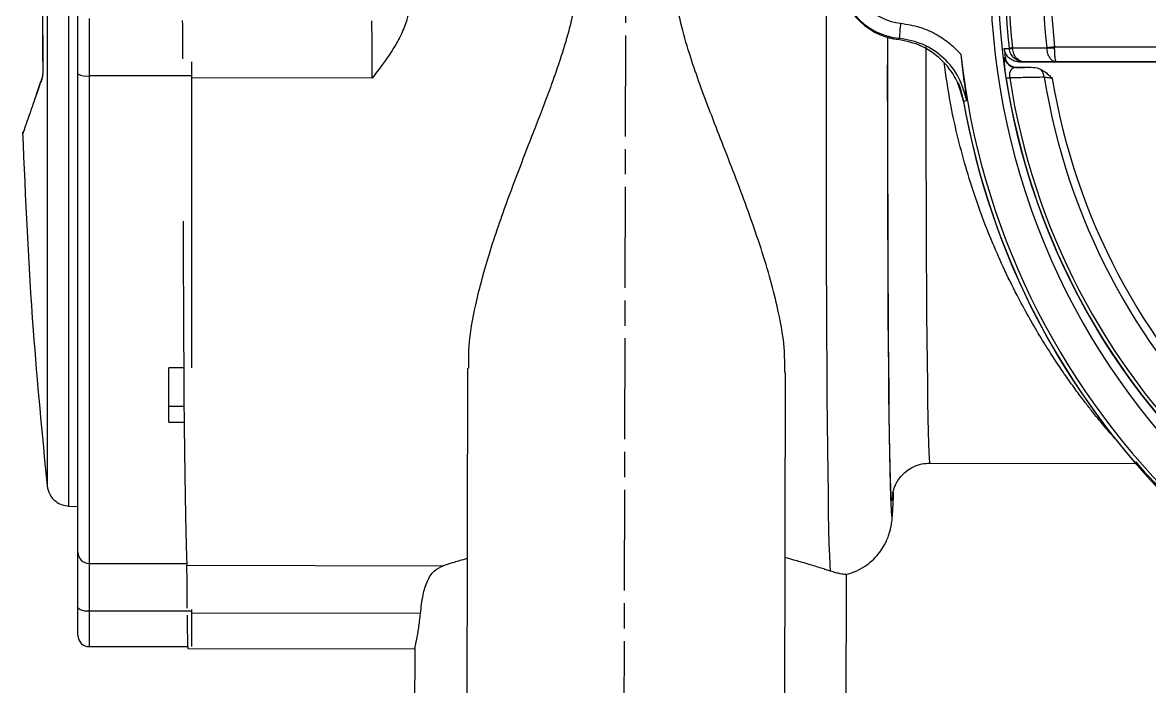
# Model space of a CAD drawing. Header units: millimetres. Extents: x 2448 to 4397, y 790 to 2168.
# Drawn here: x 2794.4 to 2928.4, y 1862.5 to 1941.4 of the extents above; entities that cross this region are included whole.
import ezdxf

# ---------------------------------------------------------------- set-up
doc = ezdxf.new("R2010")
doc.units = ezdxf.units.MM
doc.linetypes.add('AM_ISO08W050', pattern=[18, 12, -1.5, 3, -1.5])
doc.layers.add('AM_7', color=4, linetype='AM_ISO08W050', lineweight=25)

msp = doc.modelspace()

# ---------------------------------------------------------------- linework, layer by layer
at = {"color": 7, "linetype": 'Continuous', "lineweight": 25}
for p, q in [((2799.92, 2011.976), (2799.92, 1883.929)), ((2796.825, 1960.225), (2796.825, 1936.825)), ((2797.376, 1947.952), (2797.376, 1886.341)), ((2801.033, 1935.313), (2801.033, 1943.15)), ((2802.383, 1941.886), (2802.383, 1935.071)), ((2911.169, 1938.351), (2911.757, 1938.349)), ((2911.757, 1938.349), (2911.755, 1938.365)), ((2912.162, 1938.411), (2912.167, 1938.349)), ((2916.25, 1938.404), (2916.247, 1938.44)), ((2917.166, 1938.548), (2962.786, 1938.548)), ((2917.166, 1938.548), (2917.169, 1938.404)), ((2814.533, 1936.757), (2814.533, 1935.071)), ((2912.96, 1936.748), (2962.913, 1936.748)), ((2913.536, 1936.748), (2912.96, 1936.748)), ((2917.365, 1936.748), (2913.536, 1936.748)), ((2962.804, 1936.748), (2917.365, 1936.748)), ((2801.033, 1878.442), (2801.033, 1935.313)), ((2814.533, 1935.071), (2802.383, 1935.071)), ((2802.383, 1935.071), (2802.383, 1877.114)), ((2814.533, 1935.071), (2814.533, 1900.391)), ((2912.633, 1936.109), (2914.383, 1936.109)), ((2836.028, 1934.813), (2814.533, 1934.859)), ((2813.62, 1900.391), (2811.833, 1900.391)), ((2811.833, 1893.897), (2811.833, 1900.391)), ((2847.37, 1900.349), (2847.282, 1858.92)), ((2885.082, 1858.839), (2885.169, 1899.835)), ((2811.833, 1895.797), (2813.654, 1895.797)), ((2811.833, 1893.897), (2813.671, 1893.897)), ((2902.331, 1889.053), (2926.804, 1889.001)), ((2926.821, 1889.178), (2926.747, 1889.078)), ((2926.747, 1889.078), (2926.833, 1889.164)), ((2799.92, 1883.929), (2801.033, 1883.871)), ((2801.033, 1871.898), (2801.033, 1878.442)), ((2802.383, 1877.114), (2802.383, 1871.424)), ((2802.383, 1877.114), (2813.971, 1877.114)), ((2813.981, 1876.904), (2844.449, 1876.839)), ((2892.368, 1858.824), (2892.404, 1875.804)), ((2801.033, 1868.572), (2801.033, 1871.898)), ((2814.533, 1871.424), (2802.383, 1871.424)), ((2802.383, 1871.424), (2802.383, 1867.222)), ((2814.533, 1871.632), (2814.533, 1871.424)), ((2814.533, 1871.424), (2814.533, 1867.222)), ((2841.763, 1871.154), (2814.533, 1871.212)), ((2802.383, 1867.222), (2814.072, 1867.222)), ((2814.088, 1867.012), (2841.087, 1866.954)), ((2841.085, 1866.991), (2841.068, 1858.934))]:
    msp.add_line(p, q, dxfattribs=at)
at = {"color": 7, "linetype": 'Continuous', "lineweight": 25, "flags": 128}
for points in [[(2890.51, 1876.2), (2890.465, 1876.98), (2890.421, 1878.069), (2890.379, 1879.462), (2890.339, 1881.154), (2890.3, 1883.136), (2890.263, 1885.399), (2890.228, 1887.935), (2890.196, 1890.732), (2890.166, 1893.777), (2890.139, 1897.058), (2890.114, 1900.56), (2890.093, 1904.268), (2890.074, 1908.165), (2890.058, 1912.234), (2890.045, 1916.458), (2890.035, 1920.819), (2890.029, 1925.296), (2890.025, 1929.871), (2890.025, 1934.523), (2890.028, 1939.232), (2890.034, 1943.978)], [(2897.3, 1939.67), (2897.298, 1936.227), (2897.298, 1931.77), (2897.301, 1927.392), (2897.308, 1923.114), (2897.317, 1918.956), (2897.33, 1914.94), (2897.346, 1911.086), (2897.365, 1907.411), (2897.387, 1903.936), (2897.412, 1900.676), (2897.439, 1897.648), (2897.469, 1894.867), (2897.501, 1892.347), (2897.536, 1890.1), (2897.572, 1888.137), (2897.611, 1886.468), (2897.651, 1885.101), (2897.693, 1884.043), (2897.718, 1883.573)], [(2897.736, 1885.176), (2897.73, 1885.263), (2897.688, 1886.086), (2897.647, 1887.219), (2897.608, 1888.657), (2897.571, 1890.392), (2897.536, 1892.416), (2897.502, 1894.718), (2897.472, 1897.288), (2897.443, 1900.111), (2897.417, 1903.174), (2897.394, 1906.461), (2897.374, 1909.955), (2897.356, 1913.64), (2897.342, 1917.496), (2897.331, 1921.503), (2897.323, 1925.643), (2897.318, 1929.892), (2897.316, 1934.232), (2897.318, 1938.638), (2897.318, 1939.665)], [(2901.862, 1938.522), (2901.862, 1936.861), (2901.862, 1932.665), (2901.866, 1928.549), (2901.872, 1924.536), (2901.882, 1920.647), (2901.895, 1916.904), (2901.911, 1913.326), (2901.93, 1909.933), (2901.952, 1906.744), (2901.977, 1903.775), (2902.004, 1901.043), (2902.034, 1898.562), (2902.066, 1896.346), (2902.1, 1894.406), (2902.135, 1892.754), (2902.173, 1891.398), (2902.212, 1890.345), (2902.253, 1889.601), (2902.294, 1889.171), (2902.331, 1889.053)], [(2912.162, 1938.411), (2914.757, 1938.407), (2916.25, 1938.404)], [(2916.247, 1938.44), (2916.343, 1938.452), (2916.446, 1938.464), (2916.555, 1938.477), (2916.671, 1938.49), (2916.79, 1938.504), (2916.914, 1938.519), (2917.039, 1938.533), (2917.166, 1938.548)], [(2911.224, 1937.263), (2911.263, 1937.279), (2911.293, 1937.292)], [(2912.563, 1936.078), (2913.582, 1936.095), (2914.383, 1936.109)], [(2912.633, 1936.109), (2912.594, 1936.092), (2912.563, 1936.078)], [(2905.681, 1934.294), (2905.949, 1933.607), (2906.305, 1932.216)], [(2813.546, 1917.798), (2813.549, 1916.49), (2813.562, 1912.2), (2813.579, 1908.071), (2813.598, 1904.121), (2813.621, 1900.369), (2813.646, 1896.831), (2813.674, 1893.523), (2813.705, 1890.461), (2813.738, 1887.658), (2813.774, 1885.127), (2813.811, 1882.879), (2813.851, 1880.924), (2813.893, 1879.272), (2813.936, 1877.93), (2813.981, 1876.904)], [(2897.718, 1883.573), (2897.736, 1883.299), (2897.78, 1882.873), (2897.825, 1882.768), (2897.871, 1882.982), (2897.917, 1883.516), (2897.964, 1884.367), (2898.01, 1885.531), (2898.012, 1885.608)], [(2897.887, 1884.905), (2897.862, 1884.692), (2897.817, 1884.565), (2897.773, 1884.755), (2897.736, 1885.176)], [(2897.917, 1885.282), (2897.907, 1885.137), (2897.887, 1884.905)], [(2802.383, 1871.424), (2802.119, 1871.433), (2801.866, 1871.46), (2801.633, 1871.504), (2801.428, 1871.563), (2801.26, 1871.635), (2801.135, 1871.717), (2801.059, 1871.806), (2801.033, 1871.898)]]:
    msp.add_lwpolyline(points, dxfattribs=at)
at = {"color": 7, "linetype": 'Continuous', "lineweight": 25}
for centre, radius, start, end in [((2993.911, 1947.36), 84.364, 293.02811, 288.34387), ((2992.753, 1947.361), 82.329, 297.52493, 286.50961), ((2992.559, 1947.361), 81.303, 353.64683, 186.35318), ((2992.55, 1947.362), 80.884, 353.64681, 186.3532), ((2992.511, 1947.361), 76.784, 353.328, 186.67202), ((2992.507, 1947.361), 75.854, 353.328, 186.67202), ((2899.523, 1947.357), 8.001, 96.91879, 263.08121), ((2899.434, 1947.357), 7.844, 95.40464, 264.59536), ((2899.416, 1947.357), 6.044, 95.40478, 264.59521), ((2553.822, 1937.144), 259.705, 359.99449, 1.00007), ((2472.883, 1935.985), 363.147, 359.81517, 0.89047), ((2945.808, 1936.457), 47.215, 174.0642, 176.24646), ((2993.913, 1947.354), 88.439, 186.30217, 263.69501), ((2992.703, 1947.359), 82.03, 186.30463, 187.04891), ((2919.6, 1871.245), 67.577, 96.31919, 96.66671), ((2911.962, 1939.908), 1.573, 262.50876, 277.49525), ((2916.709, 1951.191), 12.796, 267.94182, 272.05892), ((2912.565, 1937.429), 1.35, 187.07503, 269.92547), ((2802.056, 1937.139), 2.093, 240.73438, 278.97898), ((2914.351, 1934.824), 1.578, 3.3963, 40.03149), ((2992.701, 1947.356), 77.776, 189.2029, 262.11934), ((2919.296, 1886.294), 49.121, 98.74859, 99.22675), ((2992.749, 1947.356), 82.295, 188.79092, 262.46447), ((2992.739, 1947.356), 81.876, 188.79092, 262.46447), ((2992.697, 1947.356), 76.846, 189.41762, 261.93738), ((2994.021, 1947.354), 89.012, 189.79137, 259.96082), ((2994.025, 1947.356), 89.009, 189.91396, 220.90033), ((2993.995, 1947.353), 88.863, 220.89394, 229.10323), ((2802.372, 1878.453), 1.339, 180.46974, 270.46216), ((2625.771, 1872.349), 188.265, 359.83643, 1.38646), ((2893.758, 1870.013), 79.726, 179.31626, 182.15741), ((2802.383, 1868.572), 1.35, 180, 270)]:
    msp.add_arc(centre, radius, start, end, dxfattribs=at)
for points, knots in [([(2796.853, 1960.013), (2796.847, 1958.061), (2796.836, 1954.066), (2796.831, 1947.952), (2796.836, 1941.838), (2796.847, 1937.843), (2796.853, 1935.892)], [0, 0, 0, 0, 0.24421832, 0.4999999, 0.75578152, 1, 1, 1, 1]), ([(2860.43, 1947.643), (2860.408, 1946.935), (2860.364, 1945.482), (2860.056, 1943.329), (2859.606, 1941.199), (2859.023, 1939.061), (2858.33, 1936.866), (2857.524, 1934.549), (2856.624, 1932.115), (2855.629, 1929.523), (2854.512, 1926.659), (2853.324, 1923.583), (2852.114, 1920.364), (2850.961, 1917.131), (2849.912, 1913.936), (2849.002, 1910.826), (2848.108, 1907.13), (2847.436, 1903.587), (2847.454, 1901.194), (2847.46, 1900.349)], [0, 0, 0, 0, 0.03961173, 0.08131073, 0.12160976, 0.1617383, 0.20594763, 0.25149041, 0.30078767, 0.35388004, 0.41079995, 0.478796, 0.54697725, 0.6153795, 0.68676646, 0.75545059, 0.82148565, 0.93691449, 1, 1, 1, 1]), ([(2885.088, 1899.835), (2885.087, 1900.797), (2885.084, 1903.301), (2884.334, 1907.161), (2883.287, 1911.282), (2882.125, 1915.031), (2880.786, 1918.887), (2879.329, 1922.78), (2877.853, 1926.59), (2876.428, 1930.236), (2875.15, 1933.609), (2873.963, 1936.972), (2872.928, 1940.391), (2872.123, 1943.999), (2872.011, 1946.415), (2871.955, 1947.618)], [0, 0, 0, 0, 0.0711318, 0.1852612, 0.2639691, 0.346334, 0.4296604, 0.5107957, 0.5917371, 0.666353, 0.7342856, 0.7955688, 0.8662656, 0.9334476, 1, 1, 1, 1]), ([(2840.537, 1944.229), (2840.459, 1943.407), (2840.353, 1942.284), (2839.869, 1940.926), (2839.493, 1940.05), (2838.934, 1938.965), (2838.174, 1937.733), (2837.153, 1936.289), (2836.426, 1935.335), (2836.028, 1934.813)], [0, 0, 0, 0, 0.2307074, 0.3154476, 0.4049447, 0.4996494, 0.6596654, 0.8138018, 1, 1, 1, 1]), ([(2898.847, 1941.34), (2899.612, 1941.219), (2901.137, 1940.978), (2903.103, 1940.076), (2904.752, 1938.965), (2905.589, 1938.087), (2906.009, 1937.646)], [0, 0, 0, 0, 0.2806316, 0.559596, 0.7791291, 1, 1, 1, 1]), ([(2898.56, 1939.413), (2898.585, 1939.438), (2898.631, 1939.482), (2898.675, 1939.528), (2898.695, 1939.548)], [0, 0, 0, 0, 0.56, 1, 1, 1, 1]), ([(2906.345, 1932.031), (2906.092, 1932.96), (2905.587, 1934.816), (2903.77, 1937.106), (2901.386, 1938.799), (2899.502, 1939.209), (2898.56, 1939.413)], [0, 0, 0, 0, 0.2500466, 0.4994486, 0.7493959, 1, 1, 1, 1]), ([(2906.72, 1932.139), (2906.459, 1933.086), (2905.938, 1934.981), (2904.059, 1937.305), (2901.591, 1938.994), (2899.66, 1939.363), (2898.695, 1939.548)], [0, 0, 0, 0, 0.24969289, 0.49994, 0.7499529, 1, 1, 1, 1]), ([(2906.009, 1937.646), (2906.118, 1936.685), (2906.338, 1934.753), (2906.592, 1933.013), (2906.72, 1932.139)], [0, 0, 0, 0, 0.4975573, 1, 1, 1, 1]), ([(2912.96, 1936.748), (2912.758, 1936.768), (2912.352, 1936.808), (2911.811, 1937.119), (2911.403, 1937.576), (2911.217, 1938.02), (2911.178, 1938.285), (2911.169, 1938.351)], [0, 0, 0, 0, 0.2312464, 0.4624979, 0.6936037, 0.9244044, 1, 1, 1, 1]), ([(2913.536, 1936.748), (2913.533, 1936.748), (2913.315, 1936.749), (2912.875, 1936.832), (2912.316, 1937.18), (2911.898, 1937.705), (2911.804, 1938.133), (2911.757, 1938.349)], [0, 0, 0, 0, 0.0033242, 0.2530387, 0.5034572, 0.7495242, 1, 1, 1, 1]), ([(2913.536, 1936.748), (2913.534, 1936.748), (2913.366, 1936.749), (2913.027, 1936.832), (2912.598, 1937.18), (2912.276, 1937.705), (2912.203, 1938.133), (2912.167, 1938.349)], [0, 0, 0, 0, 0.0033242, 0.2530387, 0.5034573, 0.7495242, 1, 1, 1, 1]), ([(2917.365, 1936.748), (2917.363, 1936.748), (2917.289, 1936.748), (2917.091, 1936.781), (2916.79, 1936.966), (2916.51, 1937.343), (2916.312, 1937.835), (2916.271, 1938.213), (2916.25, 1938.404)], [0, 0, 0, 0, 0.0032553, 0.1340038, 0.359171, 0.5735793, 0.7849237, 1, 1, 1, 1]), ([(2917.365, 1936.748), (2917.365, 1936.748), (2917.352, 1936.748), (2917.317, 1936.781), (2917.264, 1936.966), (2917.215, 1937.343), (2917.18, 1937.835), (2917.173, 1938.213), (2917.169, 1938.404)], [0, 0, 0, 0, 0.0032553, 0.1340038, 0.359171, 0.5735792, 0.7849237, 1, 1, 1, 1]), ([(2924.636, 1891.638), (2924.483, 1891.809), (2924.162, 1892.168), (2923.602, 1892.813), (2922.98, 1893.545), (2922.293, 1894.377), (2921.544, 1895.31), (2920.663, 1896.441), (2919.586, 1897.872), (2918.259, 1899.736), (2916.834, 1901.867), (2915.401, 1904.164), (2914.035, 1906.496), (2912.573, 1909.21), (2911.08, 1912.25), (2909.594, 1915.638), (2908.236, 1919.143), (2907.006, 1922.808), (2905.807, 1927.038), (2904.75, 1931.642), (2904.252, 1935.093), (2904.017, 1936.728)], [0, 0, 0, 0, 0.0270006, 0.0565598, 0.0875571, 0.1200019, 0.1539024, 0.1892656, 0.2351208, 0.2892795, 0.351746, 0.4058432, 0.4599731, 0.5144447, 0.5841562, 0.6476746, 0.7113738, 0.777387, 0.8401309, 0.9242808, 1, 1, 1, 1]), ([(2911.42, 1934.779), (2911.392, 1934.968), (2911.334, 1935.357), (2911.272, 1935.881), (2911.226, 1936.335), (2911.193, 1936.79), (2911.184, 1937.173), (2911.211, 1937.232), (2911.224, 1937.263)], [0, 0, 0, 0, 0.1207874, 0.2490762, 0.3731401, 0.5013756, 0.7404722, 1, 1, 1, 1]), ([(2911.293, 1937.292), (2911.325, 1937.143), (2911.367, 1936.953), (2911.536, 1936.652), (2911.768, 1936.39), (2912.173, 1936.154), (2912.479, 1936.124), (2912.633, 1936.109)], [0, 0, 0, 0, 0.2326691, 0.2977546, 0.5306269, 0.7634909, 1, 1, 1, 1]), ([(2796.853, 1935.892), (2796.852, 1935.768), (2796.851, 1935.527), (2796.837, 1935.222), (2796.815, 1934.959), (2796.793, 1934.873), (2796.782, 1934.827)], [0, 0, 0, 0, 0.2468652, 0.4800542, 0.7236415, 1, 1, 1, 1]), ([(2912.563, 1936.078), (2912.354, 1936.037), (2912.099, 1935.986), (2911.878, 1935.626), (2911.807, 1935.414), (2911.783, 1935.19), (2911.796, 1934.992), (2911.815, 1934.893), (2911.825, 1934.843)], [0, 0, 0, 0, 0.5640254, 0.6909809, 0.80558, 0.9055196, 0.9523567, 1, 1, 1, 1]), ([(2915.926, 1934.918), (2915.161, 1934.904), (2913.793, 1934.879), (2912.426, 1934.854), (2911.825, 1934.843)], [0, 0, 0, 0, 0.56, 1, 1, 1, 1]), ([(2914.383, 1936.109), (2914.696, 1936.084), (2915.106, 1936.053), (2915.473, 1935.88), (2915.559, 1935.839)], [0, 0, 0, 0, 0.7661428, 1, 1, 1, 1]), ([(2915.559, 1935.839), (2915.736, 1935.734), (2916.067, 1935.537), (2916.494, 1935.165), (2916.754, 1934.912), (2916.885, 1934.784), (2916.886, 1934.782)], [0, 0, 0, 0, 0.3607889, 0.6774436, 0.9958558, 1, 1, 1, 1]), ([(2916.886, 1934.782), (2916.785, 1934.798), (2916.591, 1934.827), (2916.252, 1934.875), (2916.052, 1934.901), (2915.926, 1934.918)], [0, 0, 0, 0, 0.2900635, 0.5536035, 1, 1, 1, 1]), ([(2796.782, 1934.827), (2796.548, 1934.158), (2796.089, 1932.84), (2795.558, 1931.315), (2795.153, 1930.152), (2794.872, 1929.345), (2794.689, 1928.819), (2794.575, 1928.49), (2794.506, 1928.291), (2794.465, 1928.173), (2794.46, 1928.159), (2794.458, 1928.152)], [0, 0, 0, 0, 0.1584364, 0.3122745, 0.4537524, 0.579582, 0.6866418, 0.7737433, 0.8510955, 0.9268811, 1, 1, 1, 1]), ([(2796.111, 1932.903), (2796.113, 1932.908), (2796.3, 1933.446), (2796.542, 1934.14), (2796.782, 1934.827)], [0, 0, 0, 0, 0.0104468, 1, 1, 1, 1]), ([(2906.72, 1932.139), (2906.65, 1932.118), (2906.525, 1932.081), (2906.4, 1932.046), (2906.345, 1932.031)], [0, 0, 0, 0, 0.56, 1, 1, 1, 1]), ([(2794.449, 1928.404), (2794.792, 1920.537), (2795.403, 1906.49), (2796.773, 1892.498), (2797.376, 1886.341)], [0, 0, 0, 0, 0.56, 1, 1, 1, 1]), ([(2897.908, 1885.327), (2897.907, 1885.322), (2897.906, 1885.307), (2897.915, 1885.383), (2897.947, 1885.559), (2898.016, 1885.845), (2898.16, 1886.275), (2898.434, 1886.847), (2898.88, 1887.491), (2899.532, 1888.127), (2900.377, 1888.651), (2901.336, 1888.996), (2902.01, 1889.027), (2902.333, 1889.042)], [0, 0, 0, 0, 0.0592507, 0.1861482, 0.28207, 0.3613839, 0.4355126, 0.5095836, 0.5950199, 0.6908386, 0.7935882, 0.9010744, 1, 1, 1, 1]), ([(2797.376, 1886.341), (2797.452, 1885.999), (2797.608, 1885.291), (2798.297, 1884.509), (2799.116, 1884.037), (2799.673, 1883.964), (2799.943, 1883.928)], [0, 0, 0, 0, 0.2720615, 0.5619665, 0.7879375, 1, 1, 1, 1]), ([(2892.391, 1875.815), (2892.755, 1875.919), (2893.513, 1876.136), (2894.546, 1876.707), (2895.461, 1877.409), (2896.199, 1878.186), (2896.763, 1878.981), (2897.165, 1879.735), (2897.432, 1880.398), (2897.599, 1880.947), (2897.703, 1881.392), (2897.771, 1881.771), (2897.821, 1882.132), (2897.865, 1882.548), (2897.909, 1883.123), (2897.955, 1883.981), (2897.989, 1884.771), (2898.006, 1885.318), (2898.008, 1885.388)], [0, 0, 0, 0, 0.04474933, 0.0934201, 0.13912948, 0.18193359, 0.22159921, 0.25754036, 0.28957083, 0.31974745, 0.35195287, 0.38963424, 0.43896798, 0.50989174, 0.62620456, 0.80460271, 0.9747361, 1, 1, 1, 1]), ([(2847.322, 1877.687), (2847.157, 1877.643), (2846.453, 1877.456), (2845.496, 1877.167), (2844.768, 1876.939), (2844.449, 1876.839)], [0, 0, 0, 0, 0.1469567, 0.62608186, 1, 1, 1, 1]), ([(2890.51, 1876.2), (2890.347, 1876.254), (2890.007, 1876.365), (2889.403, 1876.561), (2888.694, 1876.784), (2887.863, 1877.036), (2887.012, 1877.286), (2886.095, 1877.545), (2885.501, 1877.71), (2885.13, 1877.805), (2885.122, 1877.807)], [0, 0, 0, 0, 0.1264375, 0.26218322, 0.40725522, 0.56166822, 0.72543428, 0.84360964, 0.99685051, 1, 1, 1, 1]), ([(2841.763, 1871.154), (2841.852, 1871.917), (2842.023, 1873.384), (2842.556, 1875.087), (2843.325, 1876.31), (2844.073, 1876.662), (2844.449, 1876.839)], [0, 0, 0, 0, 0.2593933, 0.4992482, 0.7484586, 1, 1, 1, 1]), ([(2892.395, 1875.804), (2892.398, 1875.804), (2892.439, 1875.8), (2892.306, 1875.808), (2892.057, 1875.827), (2891.675, 1875.887), (2891.176, 1875.996), (2890.726, 1876.134), (2890.51, 1876.2)], [0, 0, 0, 0, 0.01841823, 0.2548483, 0.43720138, 0.61510524, 0.81611079, 1, 1, 1, 1]), ([(2841.094, 1866.991), (2841.102, 1867.036), (2841.12, 1867.142), (2841.303, 1868.009), (2841.564, 1869.374), (2841.697, 1870.559), (2841.763, 1871.154)], [0, 0, 0, 0, 0.2058726, 0.4826032, 0.7405268, 1, 1, 1, 1])]:
    msp.add_open_spline(points, degree=3, knots=knots, dxfattribs=at)
at = {"layer": 'AM_7'}
msp.add_line((2865.988, 1855.88), (2866.214, 1961.88), dxfattribs=at)

doc.saveas('drawing.dxf')
